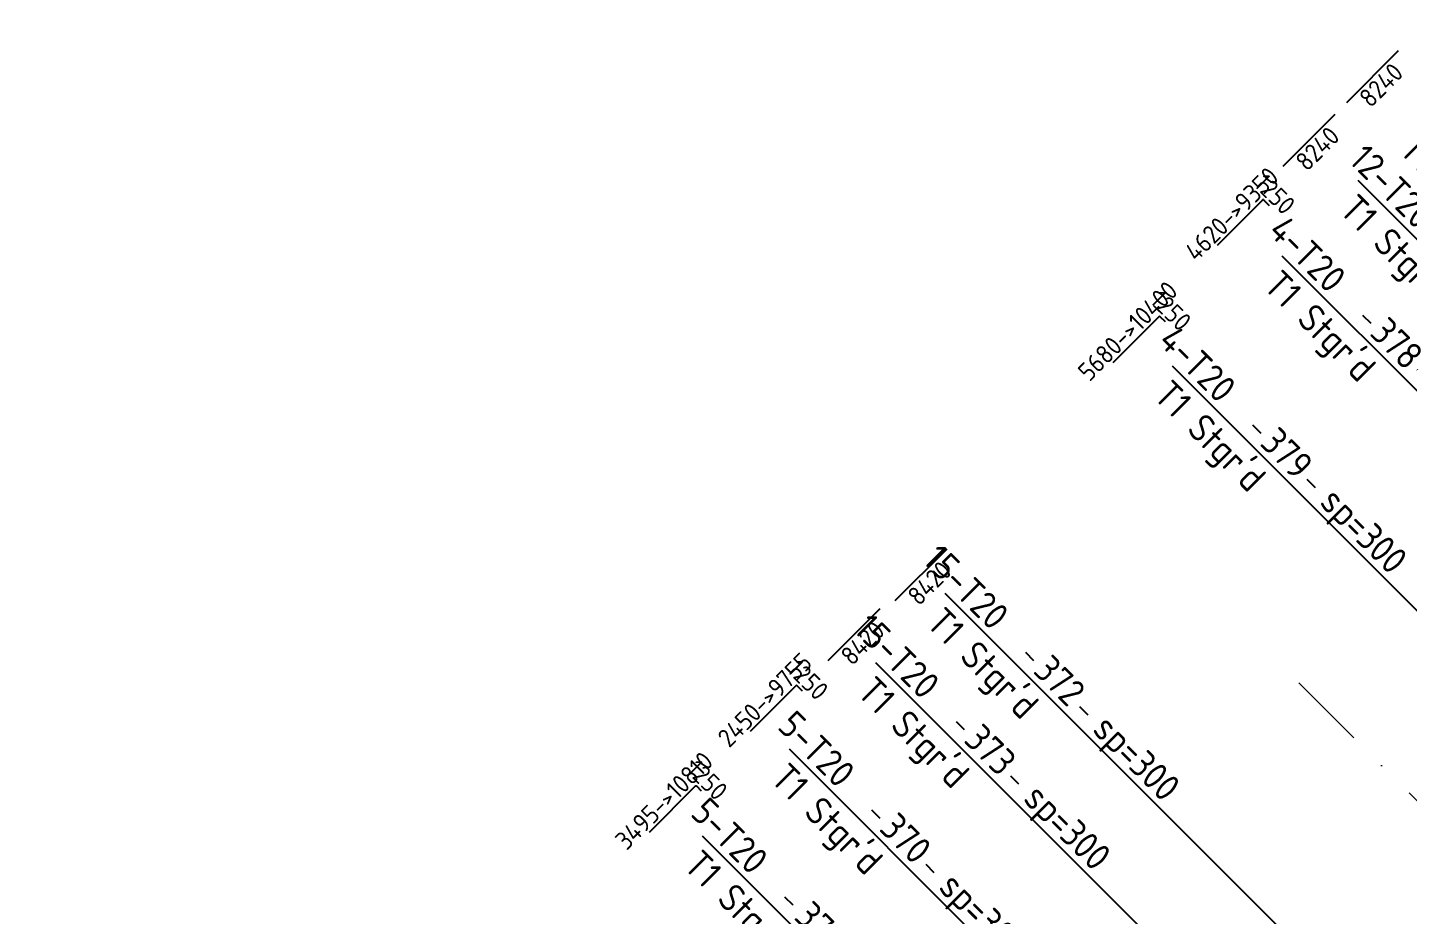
# Model space of a CAD drawing. Extents: x 660761725 to 1323371458, y 2734871439 to 5470067957.
# Drawn here: x 661615585 to 661628875, y 2735074657 to 2735083199 of the extents above; entities that cross this region are included whole.
import ezdxf
from ezdxf.enums import TextEntityAlignment as Align

# ---------------------------------------------------------------- set-up
doc = ezdxf.new("R2010")
doc.units = 0
doc.linetypes.add('AXES', pattern=[1.95, 1.2, -0.25, 0.25, -0.25])
doc.linetypes.add('sbp_axis_short', pattern=[10, 5, -2.5, 0, -2.5])
doc.layers.add('A-FLOR-PATT', color=7, linetype='Continuous', lineweight=15)
doc.layers.add('S-GRID', color=7, linetype='Continuous', lineweight=9)
for name, color, linetype in [('S-AXIS', 20, 'AXES'), ('S-RDIMO', 8, 'Continuous'), ('S-RSYMB', 7, 'Continuous'), ('S-SIMPLETEXT', 7, 'Continuous')]:
    doc.layers.add(name, color=color, linetype=linetype)
doc.styles.add('ARMACAD', font='isocp.shx')
pattern_1 = [(74.99999999999999, (0, 0), (-153.3407249233896, 41.08752341002518), [])]

# ---------------------------------------------------------------- blocks, each defined once
blk = doc.blocks.new('I am… All Range.')
at = {"layer": 'S-GRID', "color": 8, "linetype": 'sbp_axis_short', "lineweight": 13, "ltscale": 150}
blk.add_line((662660147.2208296, 2734573192.583929), (662682689.8586049, 2734550649.946153), dxfattribs=at)
blk = doc.blocks.new('I am… Atomic.')
at = {"layer": 'A-FLOR-PATT', "transparency": 33554600}
h = blk.add_hatch(dxfattribs=at)
h.set_pattern_fill('ANSI31', color=8, scale=50, angle=30, style=0)
h.set_pattern_definition(pattern_1)
edge = h.paths.add_edge_path()
edge.add_line((662389967.6433319, 2734579123.010657), (662390007.8012236, 2734579503.468677))
edge.add_line((662342114.705975, 2734544592.546931), (662390007.8012234, 2734579503.468677))
edge.add_line((662363195.8073889, 2734559608.047176), (662389967.7690635, 2734579123.040917))
edge.add_line((662362417.6524743, 2734559040.823584), (662363719.8899552, 2734559990.06879))
edge.add_line((662346720.4841449, 2734547598.623516), (662362783.6519626, 2734559307.613063))
edge.add_line((662345821.5310795, 2734546943.346041), (662347578.010761, 2734548223.703842))
edge.add_line((662342292.6126368, 2734544370.997322), (662346307.4227723, 2734547297.529027))
edge.add_line((662325865.2845687, 2734528370.671522), (662342114.6925843, 2734544592.5523))
edge.add_line((662340490.7204528, 2734542572.157625), (662342149.9785906, 2734544228.604904))
edge.add_line((662339422.0417168, 2734541505.28928), (662341320.3495216, 2734543400.381265))
edge.add_line((662336597.6306283, 2734538685.662872), (662340136.8031961, 2734542218.839921))
edge.add_line((662332705.8949801, 2734534800.520002), (662336243.7133716, 2734538332.345168))
edge.add_line((662332253.0745114, 2734534348.466631), (662332782.9359009, 2734534877.430412))
edge.add_line((662326312.3910785, 2734528417.846987), (662332351.9776915, 2734534447.202265))
edge.add_line((662325865.2845687, 2734528370.671522), (662326312.3910785, 2734528417.846987))
h = blk.add_hatch(dxfattribs=at)
h.set_pattern_fill('ANSI31', color=8, scale=50, angle=30, style=0)
h.set_pattern_definition(pattern_1)
edge = h.paths.add_edge_path()
edge.add_line((662389967.6433319, 2734579123.010657), (662390007.8012236, 2734579503.468677))
edge.add_line((662390178.8400514, 2734578972.951882), (662393574.2351673, 2734576558.543434))
edge.add_line((662390389.9110394, 2734578822.862847), (662389967.7690635, 2734579123.040917))
edge.add_line((662401600.1085552, 2734571260.373601), (662390007.8012234, 2734579503.468677))
edge.add_line((662401045.2346829, 2734570742.112331), (662400996.5411683, 2734571280.666277))
edge.add_line((662400996.5411683, 2734571280.666277), (662391834.41239, 2734577795.702194))
edge.add_line((662401631.7932035, 2734570909.939), (662401600.1085552, 2734571260.373601))
edge.add_line((662398386.0115408, 2734568087.393885), (662401045.2346829, 2734570742.112331))
edge.add_line((662378065.801715, 2734545768.423274), (662383150.2610395, 2734551353.010825))
edge.add_line((662383150.2610395, 2734551353.010825), (662388234.7203641, 2734556937.598375))
edge.add_line((662388234.7203641, 2734556937.598375), (662393319.1796887, 2734562522.185926))
edge.add_line((662393319.1796887, 2734562522.185926), (662398403.6390133, 2734568106.773477))
edge.add_line((662377177.0145457, 2734544792.211362), (662378389.7704264, 2734546124.258873))
edge.add_line((662345219.5168241, 2734509691.243385), (662350637.7770958, 2734515642.46591))
edge.add_line((662350637.7770958, 2734515642.46591), (662356056.0373675, 2734521593.688435))
edge.add_line((662356056.0373675, 2734521593.688435), (662361474.2976393, 2734527544.91096))
edge.add_line((662361474.2976393, 2734527544.91096), (662366892.5579109, 2734533496.133485))
edge.add_line((662366892.5579109, 2734533496.133485), (662372310.8181826, 2734539447.35601))
edge.add_line((662372310.8181826, 2734539447.35601), (662377729.0784543, 2734545398.578536))
edge.add_line((662345267.5598451, 2734509156.384884), (662400082.3408674, 2734569362.972085))
edge.add_line((662401418.6805061, 2734570690.601139), (662400941.3227103, 2734570214.051982))
edge.add_line((662400082.3408674, 2734569362.972085), (662401631.7932035, 2734570909.939))
blk = doc.blocks.new('cadf_10')
at = {"color": 1}
for p, q in [((-4.158496580606208, 1.201089783226742), (-5.644468778018359, 1.201089783226742)), ((4.158496580606207, 1.201089783226742), (5.644468778018359, 1.201089783226742))]:
    blk.add_line(p, q, dxfattribs=at)
at = {"style": 'ARMACAD'}
for tag, p in [('$COM1', (-10.93526643674234, 2.542619974829577)), ('$COM2', (-9.757982686735758, -5.302973364669228))]:
    blk.add_attdef(tag, text='', height=3.5, dxfattribs=at).set_placement(p, align=Align.BOTTOM_RIGHT)
at = {"color": 1, "style": 'ARMACAD'}
blk.add_attdef('$NUM', text='', height=3.5, dxfattribs=at).set_placement((0, 0), align=Align.CENTER)
blk = doc.blocks.new('*U594', base_point=(661623211.7633036, 2735076820.372066))
at = {"layer": 'S-RSYMB'}
blk.add_lwpolyline([(661622949.5905677, 2735076599.719384), (661623389.2598317, 2735077039.388623, -0.4142135623730951), (661623397.1597433, 2735077039.388623), (661623449.5905677, 2735076986.957796)], format="xyb", dxfattribs=at)
at = {"layer": 'S-RSYMB', "style": 'ARMACAD'}
for tag, rotation, p in [('D1', 314.9999983894099, (661623504.6924375, 2735077094.490487)), ('D0', 44.99999841497311, (661623088.1079221, 2735076900.871286))]:
    blk.add_attdef(tag, text='', height=180, rotation=rotation, dxfattribs=at).set_placement(p, align=Align.MIDDLE_CENTER)
blk = doc.blocks.new('*U595', base_point=(661621424.8366225, 2735075033.445489))
at = {"layer": 'S-RSYMB'}
blk.add_lwpolyline([(661621160.3638521, 2735074810.217993), (661621605.3262911, 2735075255.180407, -0.4142135623730951), (661621612.5330964, 2735075255.180407), (661621660.3638521, 2735075207.349648)], format="xyb", dxfattribs=at)
at = {"layer": 'S-RSYMB', "style": 'ARMACAD'}
for tag, rotation, p in [('D1', 314.9999983894099, (661621717.7657564, 2735075312.582305)), ('D0', 44.99999841388912, (661621301.527794, 2735075114.016482))]:
    blk.add_attdef(tag, text='', height=180, rotation=rotation, dxfattribs=at).set_placement(p, align=Align.MIDDLE_CENTER)
blk = doc.blocks.new('*U596', base_point=(661624197.833969, 2735077806.442673))
at = {"layer": 'S-RSYMB'}
blk.add_lwpolyline([(661624197.833969, 2735077556.442687), (661624697.833969, 2735078056.442659)], dxfattribs=at)
at = {"layer": 'S-RSYMB', "style": 'ARMACAD'}
blk.add_attdef('D0', text='', height=180, rotation=44.99999841404027, dxfattribs=at).set_placement((661624529.1512465, 2735077725.125391), align=Align.MIDDLE_CENTER)
blk = doc.blocks.new('*U597', base_point=(661622881.937297, 2735076490.546079))
at = {"layer": 'S-RSYMB'}
blk.add_lwpolyline([(661622881.937297, 2735076240.546093), (661623381.937297, 2735076740.546065)], dxfattribs=at)
at = {"layer": 'S-RSYMB', "style": 'ARMACAD'}
blk.add_attdef('D0', text='', height=180, rotation=44.99999841002519, dxfattribs=at).set_placement((661623213.2545745, 2735076409.228796), align=Align.MIDDLE_CENTER)
blk = doc.blocks.new('*U602', base_point=(661628753.0641751, 2735082361.672612))
at = {"layer": 'S-RSYMB'}
blk.add_lwpolyline([(661628491.8891453, 2735082142.136829), (661628929.262342, 2735082579.510002, -0.4142135623730951), (661628937.4629085, 2735082579.510002), (661628991.8891453, 2735082525.083762)], format="xyb", dxfattribs=at)
at = {"layer": 'S-RSYMB', "style": 'ARMACAD'}
for tag, rotation, p in [('D1', 314.9999983894099, (661629045.993309, 2735082633.614159)), ('D0', 44.99999841490699, (661628629.2584661, 2735082442.140697))]:
    blk.add_attdef(tag, text='', height=180, rotation=rotation, dxfattribs=at).set_placement(p, align=Align.MIDDLE_CENTER)
blk = doc.blocks.new('*U603', base_point=(661627276.6979808, 2735080885.306504))
at = {"layer": 'S-RSYMB'}
blk.add_lwpolyline([(661627013.0745957, 2735080663.029867), (661627456.0823052, 2735081106.037552, -0.4142135623730951), (661627463.5450695, 2735081106.037552), (661627513.0745957, 2735081056.508023)], format="xyb", dxfattribs=at)
at = {"layer": 'S-RSYMB', "style": 'ARMACAD'}
for tag, rotation, p in [('D1', 314.9999983894099, (661627569.6271147, 2735081162.590065)), ('D0', 44.99999840986317, (661627153.2611729, 2735080965.850992))]:
    blk.add_attdef(tag, text='', height=180, rotation=rotation, dxfattribs=at).set_placement(p, align=Align.MIDDLE_CENTER)
blk = doc.blocks.new('*U604', base_point=(661629087.7126472, 2735082696.321065))
at = {"layer": 'S-RSYMB'}
blk.add_lwpolyline([(661629087.7126472, 2735082446.321079), (661629587.7126472, 2735082946.321051)], dxfattribs=at)
at = {"layer": 'S-RSYMB', "style": 'ARMACAD'}
blk.add_attdef('D0', text='', height=180, rotation=44.99999841566833, dxfattribs=at).set_placement((661629419.0299248, 2735082615.003783), align=Align.MIDDLE_CENTER)
blk = doc.blocks.new('*U605', base_point=(661628388.1005809, 2735081996.709039))
at = {"layer": 'S-RSYMB'}
blk.add_lwpolyline([(661628388.1005809, 2735081746.709053), (661628888.1005809, 2735082246.709025)], dxfattribs=at)
at = {"layer": 'S-RSYMB', "style": 'ARMACAD'}
blk.add_attdef('D0', text='', height=180, rotation=44.99999841273763, dxfattribs=at).set_placement((661628719.4178585, 2735081915.391757), align=Align.MIDDLE_CENTER)

msp = doc.modelspace()

# ---------------------------------------------------------------- linework, layer by layer
at = {"layer": 'S-RDIMO'}
for p, q in [((661634073.6516136, 2735074592.058817), (661627669.972505, 2735080995.738299)), ((661632909.9305265, 2735073637.62261), (661626610.8938235, 2735079936.65968)), ((661628306.7422537, 2735070863.253294), (661622922.1148937, 2735076247.880969)), ((661627364.1103749, 2735070132.18043), (661622085.2624952, 2735075411.028618))]:
    msp.add_line(p, q, dxfattribs=at)
for points in [[(661635435.7129471, 2735074692.716751), (661628401.3321803, 2735081727.097933)], [(661630827.3192016, 2735071343.452433), (661624422.5030159, 2735077748.269002)], [(661630054.965189, 2735070782.657428), (661623755.9284838, 2735077081.69451)]]:
    msp.add_lwpolyline(points, dxfattribs=at)

# ---------------------------------------------------------------- block references
at = {"layer": 'S-AXIS'}
for name, p in [('I am… All Range.', (-1032317.531363606, 503695.4297404289)), ('I am… Atomic.', (-745106.9118326902, 503695.4297404289))]:
    msp.add_blockref(name, p, dxfattribs=at)
at = {"layer": 'S-RSYMB'}
for name, p, values in [('*U604', (661628289.9992783, 2735082726.810652), {'D0': '8240'}), ('*U605', (661627677.3237047, 2735082114.135114), {'D0': '8240'}), ('*U602', (661627305.2754679, 2735081323.000584, -1e-08), {'D0': '4620->9350', 'D1': '1250'}), ('*U603', (661626304.5056559, 2735080195.69058, -1e-08), {'D0': '5680->10400', 'D1': '1250'}), ('*U596', (661623940.4272964, 2735077929.220287), {'D0': '8420'}), ('*U597', (661623296.1727146, 2735077352.615912), {'D0': '8420'}), ('*U594', (661622808.711744, 2735076643.373571, -1e-08), {'D0': '2450->9755', 'D1': '1250'}), ('*U595', (661621838.5988659, 2735075673.001786, -1e-08), {'D0': '3495->10810', 'D1': '1250'})]:
    msp.add_blockref(name, p, dxfattribs=at).add_auto_attribs(values)
at = {"layer": 'S-SIMPLETEXT'}
ref = msp.add_blockref('cadf_10', (661629530.5963396, 2735080677.383222), dxfattribs=dict(at, xscale=74.99999998083517, yscale=75, zscale=75, rotation=314.9999983257132))
ref.add_attrib('$NUM', '381', dxfattribs={"color": 1, "height": 262.5, "rotation": 315, "style": 'ARMACAD', "flags": 2}).set_placement((661629530.5963396, 2735080677.383222), align=Align.CENTER)
ref.add_attrib('$COM1', '12-T20         sp=300', dxfattribs={"height": 262.5, "rotation": 315, "style": 'ARMACAD', "flags": 2}).set_placement((661630619.9603343, 2735079588.019164), align=Align.RIGHT)
ref = msp.add_blockref('cadf_10', (661628681.325784, 2735080063.934477), dxfattribs=dict(at, xscale=74.99999998083516, yscale=75, zscale=75, rotation=314.9999983257133))
ref.add_attrib('$NUM', '378', dxfattribs={"color": 1, "height": 262.5, "rotation": 315, "style": 'ARMACAD', "flags": 2}).set_placement((661628681.325784, 2735080063.934477), align=Align.CENTER)
ref.add_attrib('$COM1', '4-T20         sp=300', dxfattribs={"height": 262.5, "rotation": 315, "style": 'ARMACAD', "flags": 2}).set_placement((661629770.6897789, 2735078974.570418), align=Align.RIGHT)
ref = msp.add_blockref('cadf_10', (661627622.2471025, 2735079004.855858), dxfattribs=dict(at, xscale=74.99999998083516, yscale=75, zscale=75, rotation=314.9999983257133))
ref.add_attrib('$NUM', '379', dxfattribs={"color": 1, "height": 262.5, "rotation": 315, "style": 'ARMACAD', "flags": 2}).set_placement((661627622.2471025, 2735079004.855858), align=Align.CENTER)
ref.add_attrib('$COM1', '4-T20         sp=300', dxfattribs={"height": 262.5, "rotation": 315, "style": 'ARMACAD', "flags": 2}).set_placement((661628711.6110975, 2735077915.491799), align=Align.RIGHT)
ref = msp.add_blockref('cadf_10', (661625433.8562948, 2735076816.465179), dxfattribs=dict(at, xscale=74.99999998083516, yscale=75, zscale=75, rotation=314.9999983257133))
ref.add_attrib('$NUM', '372', dxfattribs={"color": 1, "height": 262.5, "rotation": 315, "style": 'ARMACAD', "flags": 2}).set_placement((661625433.8562948, 2735076816.465179), align=Align.CENTER)
ref.add_attrib('$COM1', '15-T20         sp=300', dxfattribs={"height": 262.5, "rotation": 315, "style": 'ARMACAD', "flags": 2}).set_placement((661626523.2202896, 2735075727.10112), align=Align.RIGHT)
ref = msp.add_blockref('cadf_10', (661624767.2817627, 2735076149.890687), dxfattribs=dict(at, xscale=74.99999998083516, yscale=75, zscale=75, rotation=314.9999983257133))
ref.add_attrib('$NUM', '373', dxfattribs={"color": 1, "height": 262.5, "rotation": 315, "style": 'ARMACAD', "flags": 2}).set_placement((661624767.2817627, 2735076149.890687), align=Align.CENTER)
ref.add_attrib('$COM1', '15-T20         sp=300', dxfattribs={"height": 262.5, "rotation": 315, "style": 'ARMACAD', "flags": 2}).set_placement((661625856.6457576, 2735075060.526628), align=Align.RIGHT)
ref = msp.add_blockref('cadf_10', (661623952.0297251, 2735075297.515592), dxfattribs=dict(at, xscale=74.99999998083516, yscale=75, zscale=75, rotation=314.9999983257133))
ref.add_attrib('$NUM', '370', dxfattribs={"color": 1, "height": 262.5, "rotation": 315, "style": 'ARMACAD', "flags": 2}).set_placement((661623952.0297251, 2735075297.515592), align=Align.CENTER)
ref.add_attrib('$COM1', '5-T20         sp=300', dxfattribs={"height": 262.5, "rotation": 315, "style": 'ARMACAD', "flags": 2}).set_placement((661625041.3937199, 2735074208.151534), align=Align.RIGHT)
ref = msp.add_blockref('cadf_10', (661623115.1773266, 2735074460.663242), dxfattribs=dict(at, xscale=75.00000000190857, yscale=75, zscale=75, rotation=314.9999983418122))
ref.add_attrib('$NUM', '371', dxfattribs={"color": 1, "height": 262.5, "rotation": 315, "style": 'ARMACAD', "flags": 2}).set_placement((661623115.1773266, 2735074460.663242), align=Align.CENTER)
ref.add_attrib('$COM1', '5-T20         sp=300', dxfattribs={"height": 262.5, "rotation": 315, "style": 'ARMACAD', "flags": 2}).set_placement((661624204.5413214, 2735073371.299183), align=Align.RIGHT)

# ---------------------------------------------------------------- texts
at = {"layer": 'S-SIMPLETEXT', "style": 'ARMACAD'}
for p in [(661629715.6199234, 2735081073.488143), (661629138.7668859, 2735080496.63514), (661628407.4072106, 2735079765.275507), (661627348.3285294, 2735078706.196889), (661625159.9377201, 2735076517.806207), (661624493.3631883, 2735075851.231714), (661623659.5495985, 2735075017.418173), (661622822.6971996, 2735074180.565823)]:
    msp.add_text("T1 Stgr'd", height=262.5, rotation=315, dxfattribs=at).set_placement(p, align=Align.RIGHT)

doc.saveas('drawing.dxf')
